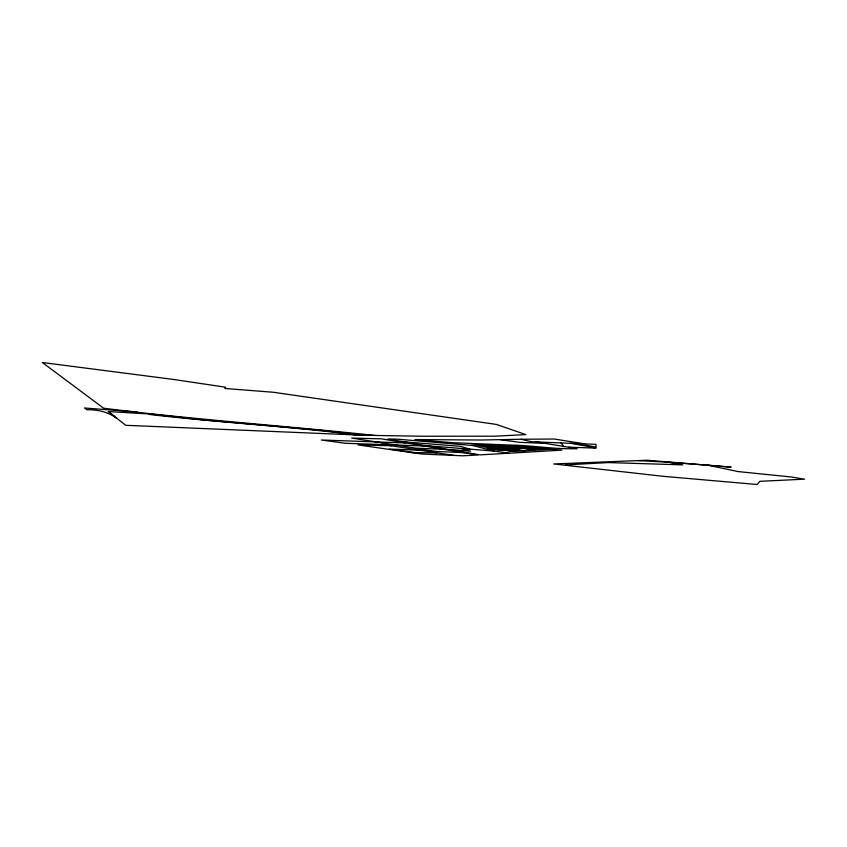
<?xml version="1.0" encoding="UTF-8"?>
<svg xmlns="http://www.w3.org/2000/svg" width="847" height="847" viewBox="0 0 847 847"><rect width="100%" height="100%" fill="white"/><g stroke="black" fill="none" stroke-linecap="round" stroke-linejoin="round"><path stroke-width="1.27" d="M568.729 447.174L595.769 448.127L596.034 444.357L531.471 441.721L521.138 439.265L480.895 440.017L414.829 439.561L452.774 442.716L510.18 445.035C532.562 445.353 554.679 449.524 577.093 448.645L536.151 441.89M137.383 412.055L84.467 407.979L87.05 409.779C97.956 409.535 108.215 412.002 116.875 418.333L108.31 411.557L150.004 414.003L203.513 419.89L323.353 430.572L363.098 435.242L422.727 436.237L495.029 436.184L525.839 434.606L496.395 424.432L273.189 392.246L224.847 388.466L225.651 387.217L173.349 379.424L42.35 362.505L103.588 408.18C193.804 419.689 284.825 425.66 375.316 435.506M487.787 445.321L482.282 445.713L493.399 447.089L505.627 449.842M494.701 447.375L496.321 447.269L483.182 445.649M510.021 446.348L501.657 446.909L519.836 449.154L500.768 450.339L487.332 448.698L506.072 447.449M511.62 447.089L520.111 446.517L561.932 450.149L479.963 454.881L387.841 439.032L396.989 439.138L472.478 445.48M515.442 448.603L521.053 448.254M508.909 450.53L518.195 449.958L525.055 450.805M542.768 448.444L527.173 449.408L534.108 450.265M565.68 464.908L608.125 462.578L682.82 464.865L667.86 462.197L637.876 460.599L553.705 463.955L662.502 476.247L757.176 484.495L759.791 481.329L804.65 479.169L791.384 476.999L738.108 471.578L708.198 465.247L667.86 462.197M637.876 460.599L647.224 460.228L731.162 467.142L708.198 465.247M521.138 439.265L554.266 439.021L583.742 443.701M391.589 445.787L358.016 444.919L411.07 452.531L436.756 452.859L454.13 455.411L462.42 455.813L477.719 455.008L381.595 438.873L351.674 438.058L415.75 448.158L445.099 449.376M424.209 445.977L345.417 443.299L321.32 440.006L405.353 442.939M108.31 411.557L125.758 425.31L363.098 435.242M414.289 449.334L423.309 449.63L437.052 451.504L465.13 452.69M419.593 450.17L389.334 449.058L414.903 452.584M543.488 443.299L520.365 442.399L500.566 439.762M522.917 446.93L477.285 445.331L493.992 449.069M454.13 455.411L422.208 454.066L411.07 452.531M521.614 446.845L549.83 449.323L513.706 451.483L489.947 448.518M508.92 453.209L494.267 451.091L426.263 445.67M403.363 441.816L460.387 446.316L469.937 449.175M451.028 449.609L470.604 451.197L461.371 448.497M148.596 414.363C217.753 422.579 287.419 425.893 356.481 435.051M495.241 448.169L508.814 449.842M492.583 448.349L506.114 450.011M517.263 446.708L531.217 448.434M514.425 446.898L528.337 448.614M507.173 446.538L525.479 448.794L534.118 448.254L520.111 446.517L478.629 444.622L471.514 445.226L494.267 451.091M497.782 445.787L505.056 446.676M503.33 447.64L517.051 449.323M500.619 447.819L514.277 449.492M497.92 447.989L511.535 449.672M381.468 444.199L436.756 452.859M576.151 443.436L595.843 447.057M570.391 443.203L595.78 447.978M506.083 449.895L512.467 451.335M561.01 442.854L563.869 446.644"/></g></svg>
